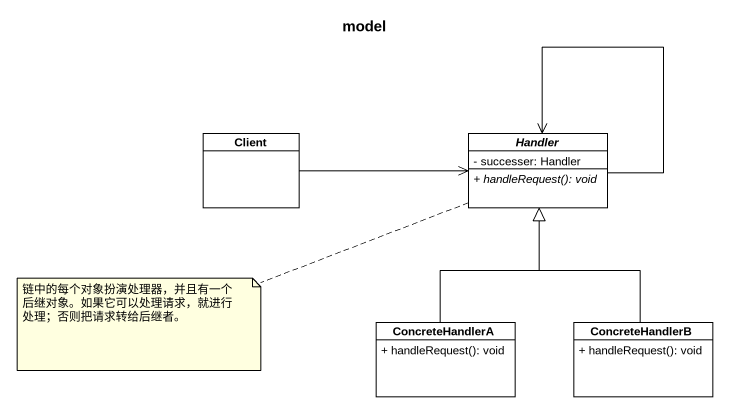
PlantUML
@startuml
title model
hide circle
hide empty members
skinparam classAttributeIconSize 0
class Client #FFFFFF
abstract class Handler #FFFFFF {
  - successer: Handler
  {abstract} + handleRequest(): void
}
class ConcreteHandlerA #FFFFFF {
  + handleRequest(): void
}
class ConcreteHandlerB #FFFFFF {
  + handleRequest(): void
}
Client -right-> Handler
Handler --> Handler
ConcreteHandlerA -up-|> Handler
ConcreteHandlerB -up-|> Handler
note left of Handler : 链中的每个对象扮演处理器，并且有一个后继对象。如果它可以处理请求，就进行处理；否则把请求转给后继者。
@enduml
